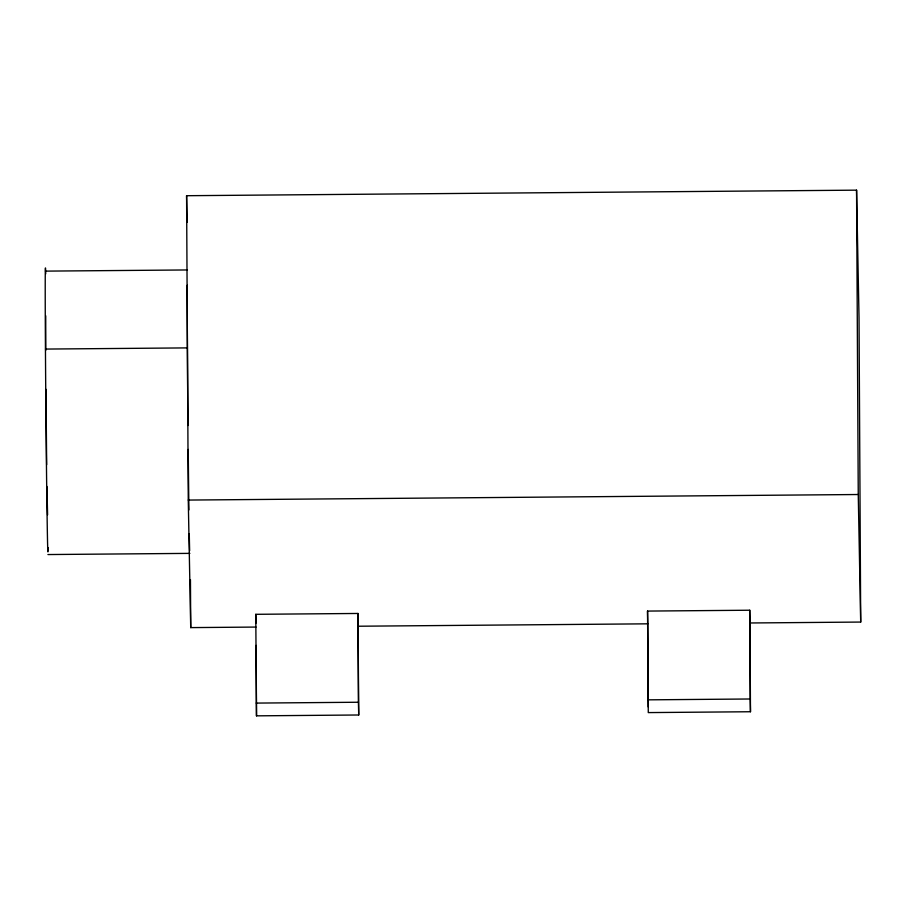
<?xml version="1.0" encoding="UTF-8"?>
<svg xmlns="http://www.w3.org/2000/svg" width="906" height="906" viewBox="0 0 906 906"><rect width="100%" height="100%" fill="white"/><g stroke="black" fill="none" stroke-linecap="round" stroke-linejoin="round"><path stroke-width="1.36" d="M45.73 315.809L45.753 350.373M256.013 627.065L190.724 627.609L188.267 500.067L186.591 195.707L856.566 190.158L859.024 317.7L860.7 622.06L749.987 622.977L749.738 610.225L647.541 611.074L648.277 712.592L750.474 711.742L749.987 622.977M45.493 271.121L187.44 269.954M45.481 349.07L187.429 347.893M188.267 500.067L858.254 494.517L860.7 622.06M47.927 554.551L189.875 553.373M255.775 614.313L357.972 613.464L358.708 714.993L256.5 715.842L255.775 614.313L255.945 623.237M358.21 626.227L647.779 623.826L648.243 706.963M256.262 703.09L358.459 702.241L358.708 714.993M648.028 699.84L750.225 698.99L750.474 711.742M47.588 514.868L46.931 486.454M647.541 611.074L647.779 623.826M186.591 195.707L187.1 222.344M46.659 464.71L45.968 389.32M856.566 190.158L858.254 494.517M749.738 610.225L750.225 698.99M357.972 613.464L358.459 702.241M256.115 645.389L256.5 715.842M190.453 579.704L190.724 627.609M189.648 550.655A141.948 0.781 89.5 0 1 189.275 533.736M188.912 509.942A141.948 0.781 89.5 0 1 188.221 449.444M187.995 425.503A141.948 0.781 89.5 0 1 187.259 285.254M48.075 547.598A141.948 0.781 89.5 0 1 46.002 421.018A141.948 0.781 89.5 0 1 45.719 273.839"/></g></svg>
